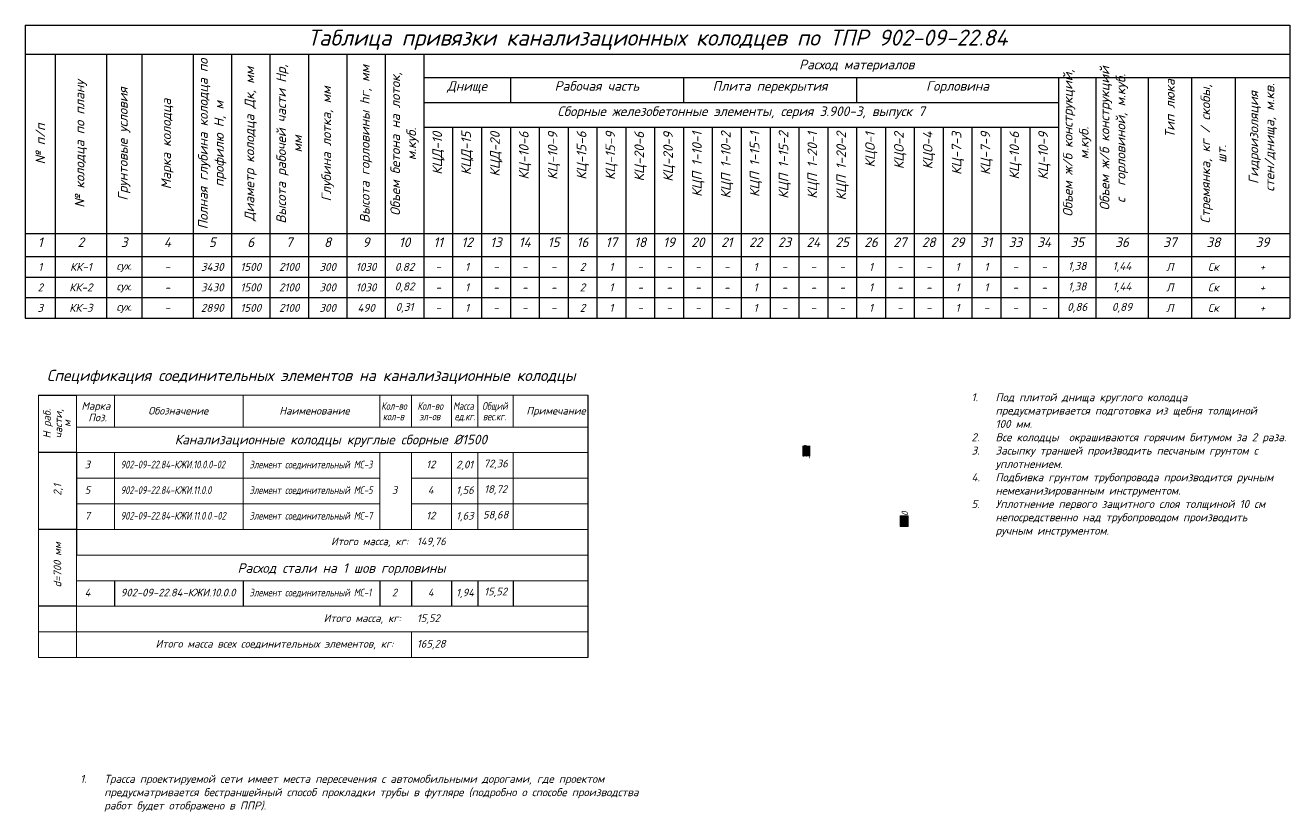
# Model space of a CAD drawing. Header units: millimetres. Extents: x 41890028 to 44740435, y 21258419 to 23626306.
# Drawn here: x 42117438 to 42314938, y 22209375 to 22332228 of the extents above; entities that cross this region are included whole.
import ezdxf
from ezdxf.enums import TextEntityAlignment as Align

# ---------------------------------------------------------------- set-up
doc = ezdxf.new("R2010")
doc.units = ezdxf.units.MM
doc.layers.add('Вода', color=130, linetype='Continuous', lineweight=30)
doc.layers.add('проф-всп', color=250, linetype='Continuous', lineweight=18)
doc.layers.add('ШРИФТЫ', color=7, linetype='Continuous')
doc.styles.get("Standard").update_dxf_attribs({"font": 'isocpeui.ttf'})

# ---------------------------------------------------------------- blocks, each defined once
blk = doc.blocks.new('*T29')
at = {"color": 0, "linetype": 'ByBlock', "lineweight": -2, "transparency": 16777216}
for p, q in [((0, 0), (197500, 0)), ((0, 0), (0, -45744)), ((197500, 0), (197500, -45744)), ((0, -4533), (197500, -4533)), ((4685, -4533), (4685, -45744)), ((12692, -4533), (12692, -45744)), ((18198, -4533), (18198, -45744)), ((26205, -4533), (26205, -45744)), ((32211, -4533), (32211, -45744)), ((38218, -4533), (38218, -45744)), ((44224, -4533), (44224, -45744)), ((50231, -4533), (50231, -45744)), ((56237, -4533), (56237, -45744)), ((62244, -4533), (62244, -45744)), ((62244, -8133), (197500, -8133)), ((75764, -8133), (75764, -12082)), ((102803, -8133), (102803, -12082)), ((129842, -8133), (129842, -12082)), ((161388, -8133), (161388, -45744)), ((167226, -8133), (167226, -45744)), ((175376, -8133), (175376, -45744)), ((182176, -8133), (182176, -45744)), ((188976, -8133), (188976, -45744)), ((62244, -12082), (161388, -12082)), ((62244, -15898), (161388, -15898)), ((66751, -15898), (66751, -45744)), ((71257, -15898), (71257, -45744)), ((75764, -15898), (75764, -45744)), ((80270, -15898), (80270, -45744)), ((84777, -15898), (84777, -45744)), ((89283, -15898), (89283, -45744)), ((93790, -15898), (93790, -45744)), ((98296, -15898), (98296, -45744)), ((102803, -15898), (102803, -45744)), ((107310, -15898), (107310, -45744)), ((111816, -15898), (111816, -45744)), ((116323, -15898), (116323, -45744)), ((120829, -15898), (120829, -45744)), ((125336, -15898), (125336, -45744)), ((129842, -15898), (129842, -45744)), ((134349, -15898), (134349, -45744)), ((138856, -15898), (138856, -45744)), ((143362, -15898), (143362, -45744)), ((147869, -15898), (147869, -45744)), ((152375, -15898), (152375, -45744)), ((156882, -15898), (156882, -45744)), ((0, -32544), (197500, -32544)), ((0, -36144), (197500, -36144)), ((0, -39344), (197500, -39344)), ((0, -42544), (197500, -42544)), ((0, -45744), (197500, -45744))]:
    blk.add_line(p, q, dxfattribs=at)
at = {"color": 0, "transparency": 16777216}
for s, insert, char_height, width, attachment_point in [('Таблица привязки канализационных колодцев по ТПР 902-09-22.84', (98750, -2267), 2500, 196300, 5), ('Расход материалов', (129872, -6333), 1500, 134055.99, 5), ('Днище', (69004, -8733), 1500, 12319.68, 2), ('Рабочая часть', (89283, -8733), 1500, 25839.37, 2), ('Плита перекрытия', (116323, -8733), 1500, 25839.37, 2), ('Горловина', (145615, -8733), 1500, 30345.93, 2), ('Сборные железобетонные элементы, серия 3.900-3, выпуск 7', (111816, -12682), 1500, 97944.35, 2), ('1', (2342, -33144), 1500, 3484.96, 2), ('2', (8688, -33144), 1500, 6806.56, 2), ('3', (15445, -33144), 1500, 4306.56, 2), ('4', (22201, -33144), 1500, 6806.56, 2), ('5', (29208, -33144), 1500, 4806.56, 2), ('6', (35214, -33144), 1500, 4806.56, 2), ('7', (41221, -33144), 1500, 4806.56, 2), ('8', (47228, -33144), 1500, 4806.56, 2), ('9', (53234, -33144), 1500, 4806.56, 2), ('10', (59241, -33144), 1500, 4806.56, 2), ('11', (64497, -33144), 1500, 3306.56, 2), ('12', (69004, -33144), 1500, 3306.56, 2), ('13', (73510, -33144), 1500, 3306.56, 2), ('14', (78017, -33144), 1500, 3306.56, 2), ('15', (82524, -33144), 1500, 3306.56, 2), ('16', (87030, -33144), 1500, 3306.56, 2), ('17', (91537, -33144), 1500, 3306.56, 2), ('18', (96043, -33144), 1500, 3306.56, 2), ('19', (100550, -33144), 1500, 3306.56, 2), ('20', (105056, -33144), 1500, 3306.56, 2), ('21', (109563, -33144), 1500, 3306.56, 2), ('22', (114069, -33144), 1500, 3306.56, 2), ('23', (118576, -33144), 1500, 3306.56, 2), ('24', (123083, -33144), 1500, 3306.56, 2), ('25', (127589, -33144), 1500, 3306.56, 2), ('26', (132096, -33144), 1500, 3306.56, 2), ('27', (136602, -33144), 1500, 3306.56, 2), ('28', (141109, -33144), 1500, 3306.56, 2), ('29', (145615, -33144), 1500, 3306.56, 2), ('31', (150122, -33144), 1500, 3306.56, 2), ('33', (154629, -33144), 1500, 3306.56, 2), ('34', (159135, -33144), 1500, 3306.56, 2), ('35', (164307, -33144), 1500, 4637.63, 2), ('36', (171301, -33144), 1500, 6950, 2), ('37', (178776, -33144), 1500, 5600, 2), ('38', (185576, -33144), 1500, 5600, 2), ('39', (193238, -33144), 1500, 7324.01, 2), ('1', (2342, -37744), 1250, 3484.96, 5), ('КК-1', (8688, -37744), 1250, 6806.56, 5), ('сух.', (15445, -37744), 1250, 4306.56, 5), ('3430', (29208, -37744), 1250, 4806.56, 5), ('1500', (35214, -37744), 1250, 4806.56, 5), ('2100', (41221, -37744), 1250, 4806.56, 5), ('300', (47228, -37744), 1250, 4806.56, 5), ('1030', (53234, -37744), 1250, 4806.56, 5), ('0.82', (59241, -37744), 1250, 4806.56, 5), ('1', (69004, -37744), 1250, 3306.56, 5), ('2', (87030, -37744), 1250, 3306.56, 5), ('1', (91537, -37744), 1250, 3306.56, 5), ('1', (114069, -37744), 1250, 3306.56, 5), ('1', (132096, -37744), 1250, 3306.56, 5), ('1', (145615, -37744), 1250, 3306.56, 5), ('1', (150122, -37744), 1250, 3306.56, 5), ('1,38', (164307, -37744), 1250, 4637.63, 5), ('1,44', (171301, -37744), 1250, 6950, 5), ('Л', (178776, -37744), 1250, 5600, 5), ('Ск', (185576, -37744), 1250, 5600, 5), ('-', (22201, -37744), 1250, 6806.56, 5), ('-', (64497, -37744), 1250, 3306.56, 5), ('-', (73510, -37744), 1250, 3306.56, 5), ('-', (78017, -37744), 1250, 3306.56, 5), ('-', (82524, -37744), 1250, 3306.56, 5), ('-', (96043, -37744), 1250, 3306.56, 5), ('-', (100550, -37744), 1250, 3306.56, 5), ('-', (105056, -37744), 1250, 3306.56, 5), ('-', (109563, -37744), 1250, 3306.56, 5), ('-', (118576, -37744), 1250, 3306.56, 5), ('-', (123083, -37744), 1250, 3306.56, 5), ('-', (127589, -37744), 1250, 3306.56, 5), ('-', (136602, -37744), 1250, 3306.56, 5), ('-', (141109, -37744), 1250, 3306.56, 5), ('-', (154629, -37744), 1250, 3306.56, 5), ('-', (159135, -37744), 1250, 3306.56, 5), ('+', (193238, -37744), 1250, 7324.01, 5), ('2', (2342, -40944), 1250, 3484.96, 5), ('КК-2', (8688, -40944), 1250, 6806.56, 5), ('сух.', (15445, -40944), 1250, 4306.56, 5), ('-', (22201, -40944), 1250, 6806.56, 5), ('3430', (29208, -40944), 1250, 4806.56, 5), ('1500', (35214, -40944), 1250, 4806.56, 5), ('2100', (41221, -40944), 1250, 4806.56, 5), ('300', (47228, -40944), 1250, 4806.56, 5), ('1030', (53234, -40944), 1250, 4806.56, 5), ('0,82', (59241, -40944), 1250, 4806.56, 5), ('-', (64497, -40944), 1250, 3306.56, 5), ('1', (69004, -40944), 1250, 3306.56, 5), ('-', (73510, -40944), 1250, 3306.56, 5), ('-', (78017, -40944), 1250, 3306.56, 5), ('-', (82524, -40944), 1250, 3306.56, 5), ('2', (87030, -40944), 1250, 3306.56, 5), ('1', (91537, -40944), 1250, 3306.56, 5), ('-', (96043, -40944), 1250, 3306.56, 5), ('-', (100550, -40944), 1250, 3306.56, 5), ('-', (105056, -40944), 1250, 3306.56, 5), ('-', (109563, -40944), 1250, 3306.56, 5), ('1', (114069, -40944), 1250, 3306.56, 5), ('-', (118576, -40944), 1250, 3306.56, 5), ('-', (123083, -40944), 1250, 3306.56, 5), ('-', (127589, -40944), 1250, 3306.56, 5), ('1', (132096, -40944), 1250, 3306.56, 5), ('-', (136602, -40944), 1250, 3306.56, 5), ('-', (141109, -40944), 1250, 3306.56, 5), ('1', (145615, -40944), 1250, 3306.56, 5), ('1', (150122, -40944), 1250, 3306.56, 5), ('-', (154629, -40944), 1250, 3306.56, 5), ('-', (159135, -40944), 1250, 3306.56, 5), ('1,38', (164307, -40944), 1250, 4637.63, 5), ('1,44', (171301, -40944), 1250, 6950, 5), ('Л', (178776, -40944), 1250, 5600, 5), ('Ск', (185576, -40944), 1250, 5600, 5), ('+', (193238, -40944), 1250, 7324.01, 5), ('0,31', (59241, -44144), 1250, 4806.56, 5), ('0,86', (164307, -44144), 1250, 4637.63, 5), ('0,89', (171301, -44144), 1250, 6950, 5), ('3', (2342, -44144), 1250, 3484.96, 5), ('КК-3', (8688, -44144), 1250, 6806.56, 5), ('сух.', (15445, -44144), 1250, 4306.56, 5), ('-', (22201, -44144), 1250, 6806.56, 5), ('2890', (29208, -44144), 1250, 4806.56, 5), ('1500', (35214, -44144), 1250, 4806.56, 5), ('2100', (41221, -44144), 1250, 4806.56, 5), ('300', (47228, -44144), 1250, 4806.56, 5), ('490', (53234, -44144), 1250, 4806.56, 5), ('-', (64497, -44144), 1250, 3306.56, 5), ('1', (69004, -44144), 1250, 3306.56, 5), ('-', (73510, -44144), 1250, 3306.56, 5), ('-', (78017, -44144), 1250, 3306.56, 5), ('-', (82524, -44144), 1250, 3306.56, 5), ('2', (87030, -44144), 1250, 3306.56, 5), ('1', (91537, -44144), 1250, 3306.56, 5), ('-', (96043, -44144), 1250, 3306.56, 5), ('-', (100550, -44144), 1250, 3306.56, 5), ('-', (105056, -44144), 1250, 3306.56, 5), ('-', (109563, -44144), 1250, 3306.56, 5), ('1', (114069, -44144), 1250, 3306.56, 5), ('-', (118576, -44144), 1250, 3306.56, 5), ('-', (123083, -44144), 1250, 3306.56, 5), ('-', (127589, -44144), 1250, 3306.56, 5), ('1', (132096, -44144), 1250, 3306.56, 5), ('-', (136602, -44144), 1250, 3306.56, 5), ('-', (141109, -44144), 1250, 3306.56, 5), ('1', (145615, -44144), 1250, 3306.56, 5), ('-', (150122, -44144), 1250, 3306.56, 5), ('-', (154629, -44144), 1250, 3306.56, 5), ('-', (159135, -44144), 1250, 3306.56, 5), ('Л', (178776, -44144), 1250, 5600, 5), ('Ск', (185576, -44144), 1250, 5600, 5), ('+', (193238, -44144), 1250, 7324.01, 5)]:
    blk.add_mtext(s, dxfattribs=dict(at, insert=insert, char_height=char_height, width=width, attachment_point=attachment_point))
at = {"color": 0, "transparency": 16777216, "char_height": 1500, "rotation": 90}
for s, insert, width, attachment_point in [('Полная глубина колодца по профилю Н, м', (29208, -18539), 26810.51, 5), ('Диаметр колодца Дк, мм', (35214, -18539), 26810.51, 5), ('Высота рабочей части Нр, мм', (41221, -18539), 26810.51, 5), ('Высота горловины hг, мм', (53234, -18539), 26810.51, 5), ('Объем бетона на лоток, м.куб.', (59241, -18539), 26810.51, 5), ('Объем ж/б конструкций, м.куб.', (162082, -18392), 23210.51, 2), ('Объем ж/б конструкций с  горловиной, м.куб.', (167826, -17671), 23210.51, 2), ('№ колодца по плану', (8688, -18539), 26810.51, 5), ('Грунтовые условия', (15445, -18539), 26810.51, 5), ('Глубина лотка, мм', (47228, -18539), 26810.51, 5), ('Тип люка', (178025, -12987), 23210.51, 2), ('Стремянка, кг / скобы, шт.', (183576, -20086), 23210.51, 2), ('Гидроизоляция стен/днища, м.кв.', (191088, -17529), 23210.51, 2), ('Марка колодца', (22201, -18539), 26810.51, 5), ('№ п/п', (2342, -18539), 26810.51, 5), ('КЦД-10', (63597, -19994), 15446.32, 2), ('КЦД-15', (68104, -20015), 15446.32, 2), ('КЦД-20', (72610, -20149), 15446.32, 2), ('КЦ-10-6', (77117, -20360), 15446.32, 2), ('КЦ-10-9', (81624, -20403), 15446.32, 2), ('КЦ-15-6', (86130, -20360), 15446.32, 2), ('КЦ-15-9', (90637, -20403), 15446.32, 2), ('КЦ-20-6', (95143, -20516), 15446.32, 2), ('КЦ-20-9', (99650, -20559), 15446.32, 2), ('КЦП 1-10-1', (104156, -21723), 15446.32, 2), ('КЦП 1-10-2', (108663, -21845), 15446.32, 2), ('КЦП 1-15-1', (113169, -21723), 15446.32, 2), ('КЦП 1-15-2', (117676, -21845), 15446.32, 2), ('КЦП 1-20-1', (122183, -21879), 15446.32, 2), ('КЦП 1-20-2', (126689, -22000), 15446.32, 2), ('КЦО-1', (131196, -19462), 15446.32, 2), ('КЦО-2', (135702, -19584), 15446.32, 2), ('КЦО-4', (140209, -19555), 15446.32, 2), ('КЦ-7-3', (144715, -20016), 15446.32, 2), ('КЦ-7-9', (149222, -20015), 15446.32, 2), ('КЦ-10-6', (153729, -20360), 15446.32, 2), ('КЦ-10-9', (158235, -20403), 15446.32, 2)]:
    blk.add_mtext(s, dxfattribs=dict(at, insert=insert, width=width, attachment_point=attachment_point))

msp = doc.modelspace()

# ---------------------------------------------------------------- hatches: boundary and pattern name
at = {"layer": 'Вода', "linetype": 'Continuous', "lineweight": 0, "ltscale": 0.5, "true_color": 0xffffff}
h = msp.add_hatch(color=7, dxfattribs=at)
h.dxf.hatch_style = 1
h.paths.add_polyline_path([(42238815.487, 22264884.715), (42240051.977, 22264884.715), (42240051.977, 22266577.906), (42238815.487, 22266577.906)])
h = msp.add_hatch(color=7, dxfattribs=at)
h.dxf.hatch_style = 1
h.paths.add_polyline_path([(42254085.827, 22253922.015), (42255322.317, 22253922.015), (42255322.317, 22255615.206), (42254085.827, 22255615.206)])

# ---------------------------------------------------------------- linework, layer by layer
for p, q in [((42119482.089, 22274467.16), (42125425.412, 22274467.16)), ((42205297.32, 22274467.16), (42205297.32, 22233467.16)), ((42125425.412, 22265467.16), (42119482.089, 22265467.16)), ((42125425.412, 22265467.16), (42125425.412, 22253467.16)), ((42125425.412, 22257467.16), (42125425.412, 22253467.16)), ((42125425.412, 22253467.16), (42119482.089, 22253467.16)), ((42125425.412, 22253467.16), (42125425.412, 22249467.16)), ((42131368.734, 22245467.16), (42131368.734, 22241467.16)), ((42151489.983, 22245467.16), (42151489.983, 22241467.16)), ((42172813.898, 22245467.16), (42172813.898, 22241467.16)), ((42177767.129, 22245467.16), (42177767.129, 22241467.16)), ((42184031.206, 22245467.16), (42184031.206, 22241467.16)), ((42188121.92, 22245467.16), (42188121.92, 22241467.16)), ((42193620.29, 22245467.16), (42193620.29, 22241467.16)), ((42125425.412, 22241467.16), (42119482.089, 22241467.16))]:
    msp.add_line(p, q)
at = {"layer": 'Вода', "color": 7, "linetype": 'Continuous', "lineweight": 0, "ltscale": 0.5}
for p, q in [((42119482.089, 22233467.16), (42119482.089, 22274467.16)), ((42125425.412, 22233467.16), (42125425.412, 22274467.16)), ((42125425.412, 22274467.16), (42205297.32, 22274467.16)), ((42131368.734, 22274467.16), (42131368.734, 22269467.16)), ((42144310.038, 22274467.16), (42151810.038, 22274467.16)), ((42151458.625, 22274467.16), (42151458.625, 22269467.16)), ((42151810.038, 22274467.16), (42176810.038, 22274467.16)), ((42172813.898, 22274467.16), (42172813.898, 22269467.16)), ((42177767.129, 22274467.16), (42177767.129, 22269467.16)), ((42184031.206, 22274467.16), (42184031.206, 22269467.16)), ((42188121.92, 22274467.16), (42188121.92, 22269467.16)), ((42193620.29, 22274467.16), (42193620.29, 22269467.16)), ((42125425.412, 22269467.16), (42205297.32, 22269467.16)), ((42125425.412, 22269467.16), (42205297.32, 22269467.16)), ((42125425.412, 22265467.16), (42205297.32, 22265467.16)), ((42125425.412, 22265467.16), (42205297.32, 22265467.16)), ((42131368.734, 22265467.16), (42131368.734, 22253467.16)), ((42151458.625, 22265467.16), (42151458.625, 22253467.16)), ((42172813.898, 22265467.16), (42172813.898, 22253467.16)), ((42177767.129, 22265467.16), (42177767.129, 22253467.16)), ((42184031.206, 22265467.16), (42184031.206, 22253467.16)), ((42188121.92, 22265467.16), (42188121.92, 22253467.16)), ((42193620.29, 22265467.16), (42193620.29, 22253467.16)), ((42125425.412, 22261467.16), (42172813.898, 22261467.16)), ((42177767.129, 22261467.16), (42205297.32, 22261467.16)), ((42125425.412, 22257467.16), (42172813.898, 22257467.16)), ((42177767.129, 22257467.16), (42205297.32, 22257467.16)), ((42125425.412, 22253467.16), (42205297.32, 22253467.16)), ((42125425.412, 22249467.16), (42205297.32, 22249467.16)), ((42125425.412, 22245467.16), (42205297.32, 22245467.16)), ((42125425.412, 22241467.16), (42205297.32, 22241467.16)), ((42119482.089, 22237467.16), (42205297.32, 22237467.16)), ((42177767.129, 22237467.16), (42177767.129, 22233467.16)), ((42119482.089, 22233467.16), (42205297.32, 22233467.16))]:
    msp.add_line(p, q, dxfattribs=at)
at = {"layer": 'Вода', "color": 7, "linetype": 'Continuous', "lineweight": 0, "ltscale": 0.5, "true_color": 0xffffff}
msp.add_lwpolyline([(42254085.827, 22255615.206), (42255322.317, 22255615.206), (42255322.317, 22253922.015), (42254085.827, 22253922.015)], close=True, dxfattribs=at)
at = {"layer": 'Вода', "color": 7, "linetype": 'Continuous', "lineweight": 0, "ltscale": 0.5}
for centre, start, end in [((42119482.589, 22265467.66), 180, 270), ((42205296.82, 22265467.66), 270, 0), ((42119482.589, 22237467.66), 180, 270), ((42205296.82, 22237467.66), 270, 0)]:
    msp.add_arc(centre, 0.5, start, end, dxfattribs=at)

# ---------------------------------------------------------------- block references
msp.add_blockref('*T29', (42117437.963, 22332228.086))

# ---------------------------------------------------------------- texts
at = {"layer": 'проф-всп', "ltscale": 100}
for s, height, p in [('Спецификация соединительных элементов на канализационные колодцы', 1750, (42120804.787, 22276658.984)), ('Марка', 1197, (42126204.036, 22272159.859)), ('Обозначение', 1197, (42136646.11, 22271415.588)), ('Наименование', 1197, (42157118.404, 22271415.588)), ('Примечание', 1197, (42195700.857, 22271415.588)), ('Поз.', 1197, (42127283.543, 22270366.507)), ('3', 1197, (42126709.98, 22263010.757)), ('2,01', 1197, (42184733.756, 22263010.757)), ('5', 1197, (42126709.98, 22259010.757)), ('3', 1197, (42174697.733, 22259019.42)), ('1,56', 1197, (42184733.756, 22259010.757)), ('7', 1197, (42126709.98, 22255010.757)), ('1,63', 1197, (42184733.756, 22255010.757)), ('Итого масса, кг:', 1197, (42165195.213, 22251010.757)), ('149,76', 1197, (42178615.05, 22251010.757)), ('4', 1197, (42126709.98, 22243010.757)), ('902-09-22.84-КЖИ.10.0.0', 1197, (42132343.579, 22243010.757)), ('2', 1197, (42174697.733, 22243019.42)), ('1,94', 1197, (42184733.756, 22243010.757)), ('Итого масса, кг:', 1197, (42164046.657, 22239010.757)), ('15,52', 1197, (42178615.05, 22239010.757)), ('Итого масса всех соединительных элементов, кг:', 1197, (42137796.296, 22235010.757)), ('165,28', 1197, (42178615.05, 22235010.757))]:
    msp.add_text(s, height=height, dxfattribs=at).set_placement(p)
for s, p in [('H раб.', (42121410.065, 22267692.986)), ('части,', (42123199.659, 22267692.986)), ('м', (42124538.57, 22269475.329)), ('2,1', (42123054.501, 22258740.965)), ('d=700 мм', (42123054.501, 22244410.618))]:
    msp.add_text(s, height=1197, rotation=90, dxfattribs=at).set_placement(p)
at = {"layer": 'проф-всп', "ltscale": 100, "width": 0.8}
for s, p in [('Кол-во', (42173034.74, 22272159.859)), ('Кол-во', (42178695.586, 22272159.859)), ('Масса', (42184252.048, 22272159.859)), ('Общий', (42188807.243, 22272159.859)), ('кол-в', (42173283.612, 22270524.215)), ('эл-ов', (42178986.401, 22270524.215)), ('ед.кг.', (42184500.92, 22270524.215)), ('вес.кг.', (42188925.934, 22270524.215)), ('902-09-22.84-КЖИ.10.0.0-02', (42132343.579, 22263010.757)), ('Элемент соединительный МС-3', (42152455.149, 22263010.757)), ('902-09-22.84-КЖИ.11.0.0', (42132343.579, 22259010.757)), ('Элемент соединительный МС-5', (42152455.149, 22259010.757)), ('902-09-22.84-КЖИ.11.0.0.-02', (42132343.579, 22255010.757)), ('Элемент соединительный МС-7', (42152455.149, 22255010.757)), ('Элемент соединительный МС-1', (42152455.149, 22243010.757))]:
    msp.add_text(s, height=1197, dxfattribs=at).set_placement(p)
at = {"layer": 'проф-всп', "ltscale": 100}
msp.add_text('Канализационные колодцы круглые сборные %%C1500', height=1500, dxfattribs=at).set_placement((42165167.86, 22267511.947), align=Align.MIDDLE_CENTER)
for s, p in [('12', (42180765.362, 22263636.424)), ('72,36', (42190910.372, 22263636.424)), ('4', (42180765.362, 22259636.424)), ('18,72', (42190910.372, 22259636.424)), ('58,68', (42190910.372, 22255636.424)), ('12', (42180765.362, 22255636.424)), ('4', (42180765.362, 22243636.424)), ('15,52', (42190910.372, 22243636.424))]:
    msp.add_text(s, height=1197, dxfattribs=at).set_placement(p, align=Align.MIDDLE)
msp.add_text('Расход стали на 1 шов горловины', height=1500, dxfattribs=at).set_placement((42166840.131, 22248187.454), align=Align.TOP_CENTER)
at = {"layer": 'ШРИФТЫ', "lineweight": 30, "ltscale": 100, "char_height": 1250, "attachment_point": 1}
for s, width, insert in [('\\pi-3750,l3750,t3750;1.^IПод плитой днища круглого колодца предусматривается подготовка из щебня толщиной  100 мм.\\P2.^IВсе колодцы  окрашиваются горячим битумом за 2 раза.\\P3.^IЗасыпку траншей производить песчаным грунтом с уплотнением.\\P4.^IПодбивка грунтом трубопровода производится ручным немеханизированным инструментом.\\P5.^IУплотнение первого защитного слоя толщиной 10 см непосредственно над трубопроводом производить ручным инструментом.', 47492.77552, (42265236.741, 22274747.379)), ('\\pi-3750,l3750,t3750;1.^IТрасса проектируемой сети имеет места пересечения с автомобильными дорогами, где проектом предусматривается бестраншейный способ прокладки трубы в футляре (подробно о способе производства работ будет отображено в ППР).', 89032.50759, (42126016.582, 22215132.24))]:
    msp.add_mtext_dynamic_manual_height_columns(s, width=width, gutter_width=1250, heights=[28767.557], dxfattribs=dict(at, insert=insert))
at = {"layer": 'ШРИФТЫ', "lineweight": 30, "ltscale": 100, "char_height": 1000, "attachment_point": 1, "rotation": 90}
for s, insert in [('300', (42238965.26, 22264474.977)), ('200', (42254322.317, 22254225.077))]:
    msp.add_mtext_dynamic_manual_height_columns(s, width=5.71337, gutter_width=1250, heights=[0], dxfattribs=dict(at, insert=insert))

doc.saveas('drawing.dxf')
